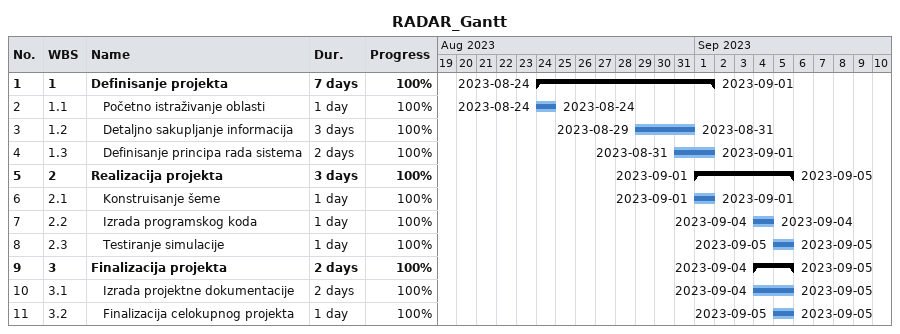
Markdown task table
RADAR_Gantt

| ID | WBS | Task | Duration | Start | Finish | % complete |
|---|---|---|---|---|---|---|
| 1 | 1 | **Definisanje projekta** | 7d | 2023-08-24 | 2023-09-01 | 100 |
| 2 | 1.1 | Početno istraživanje oblasti | 1d | 2023-08-24 | 2023-08-24 | 100 |
| 3 | 1.2 | Detaljno sakupljanje informacija | 3d | 2023-08-29 | 2023-08-31 | 100 |
| 4 | 1.3 | Definisanje principa rada sistema | 2d | 2023-08-31 | 2023-09-01 | 100 |
| 5 | 2 | **Realizacija projekta** | 3d | 2023-09-01 | 2023-09-05 | 100 |
| 6 | 2.1 | Konstruisanje šeme | 1d | 2023-09-01 | 2023-09-01 | 100 |
| 7 | 2.2 | Izrada programskog koda | 1d | 2023-09-04 | 2023-09-04 | 100 |
| 8 | 2.3 | Testiranje simulacije | 1d | 2023-09-05 | 2023-09-05 | 100 |
| 9 | 3 | **Finalizacija projekta** | 2d | 2023-09-04 | 2023-09-05 | 100 |
| 10 | 3.1 | Izrada projektne dokumentacije | 2d | 2023-09-04 | 2023-09-05 | 100 |
| 11 | 3.2 | Finalizacija celokupnog projekta | 1d | 2023-09-05 | 2023-09-05 | 100 |
